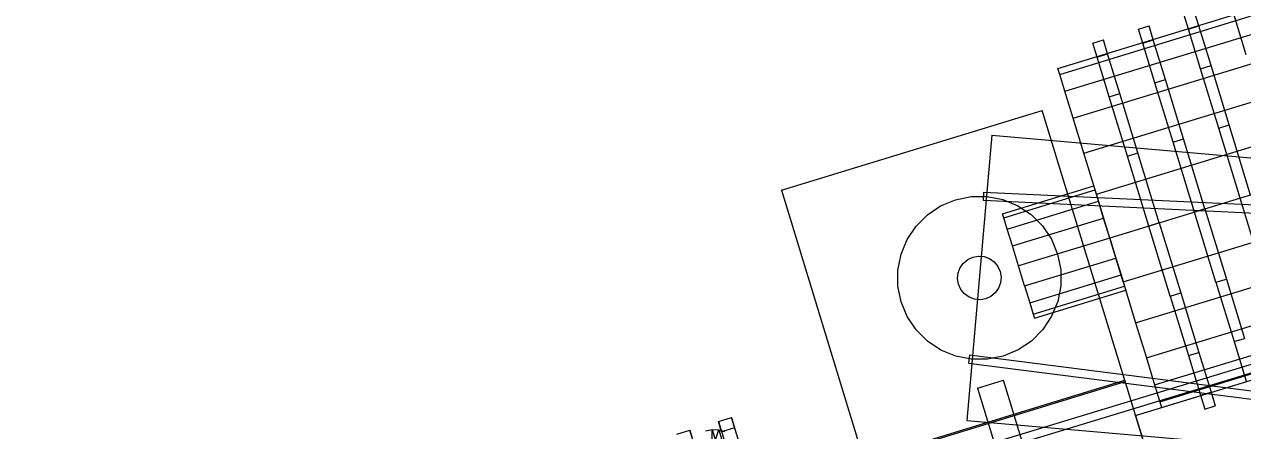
# Model space of a CAD drawing. Header units: millimetres. Extents: x -2500 to 58855, y -53268 to 6837.
# Drawn here: x 23659 to 24552, y 3170 to 3468 of the extents above; entities that cross this region are included whole.
import ezdxf

# ---------------------------------------------------------------- set-up
doc = ezdxf.new("R2010")
doc.units = ezdxf.units.MM
doc.layers.add('COTAS_P', color=1, linetype='Continuous', lineweight=0)
doc.layers.add('lateral_C02', color=7, linetype='Continuous', lineweight=0)
doc.dimstyles.new('R19_100', dxfattribs={"dimtxt": 250, "dimasz": 150, "dimexe": 150, "dimexo": 80, "dimgap": 100, "dimtad": 1, "dimtih": 1, "dimtoh": 1, "dimdsep": 46, "dimcen": 0.09, "dimadec": 0, "dimazin": 0, "dimtfac": 1, "dimtdec": 4, "dimtofl": 0, "dimtmove": 0, "dimatfit": 3, "dimfxl": 1, "dimtolj": 1, "dimtzin": 0, "dimarcsym": 0})

# ---------------------------------------------------------------- blocks, each defined once
blk = doc.blocks.new('*D3')
at = {"layer": 'COTAS_P', "color": 0, "lineweight": -2, "transparency": 16777216}
for p, q in [((25334.81, 3271.57), (25051.31, 4199.21)), ((16158.18, 1324.54), (24951.7, 4011.92)), ((16254.38, 496.51), (15970.89, 1424.15))]:
    blk.add_line(p, q, dxfattribs=at)
at = {"layer": 'COTAS_P', "color": 0, "transparency": 16777216}
for points in [[(24944.39, 4035.83), (24959, 3988.02), (25095.15, 4055.76)], [(16150.87, 1348.45), (16165.48, 1300.63), (16014.73, 1280.7)]]:
    blk.add_solid(points, dxfattribs=at)
at = {"layer": 'Defpoints', "color": 0, "transparency": 16777216}
for p in [(25095.15, 4055.76), (25358.19, 3195.06), (16277.76, 420)]:
    blk.add_point(p, dxfattribs=at)

msp = doc.modelspace()

# ---------------------------------------------------------------- linework, layer by layer
at = {"layer": 'lateral_C02'}
for p, q in [((24416.833, 3435.431), (24875.874, 3575.718)), ((24418.127, 3431.194), (24877.169, 3571.482)), ((24421.923, 3418.774), (24880.965, 3559.062)), ((24427.961, 3399.017), (24887.003, 3539.305)), ((24435.83, 3373.269), (24894.872, 3513.556)), ((24444.993, 3343.284), (24904.035, 3483.572)), ((24520.201, 3466.721), (24517.077, 3476.941)), ((24512.55, 3464.382), (24509.427, 3474.603)), ((24554.917, 3445.506), (24546.022, 3474.612)), ((24475.955, 3464.374), (24483.606, 3466.712)), ((24479.079, 3454.153), (24475.955, 3464.374)), ((24486.729, 3456.491), (24483.606, 3466.712)), ((24512.55, 3464.382), (24520.201, 3466.721)), ((24521.445, 3435.276), (24512.55, 3464.382)), ((24529.096, 3437.615), (24520.201, 3466.721)), ((24442.483, 3454.145), (24450.134, 3456.483)), ((24445.607, 3443.924), (24442.483, 3454.145)), ((24453.257, 3446.262), (24450.134, 3456.483)), ((24913.869, 3451.394), (24454.827, 3311.107)), ((24479.079, 3454.153), (24486.729, 3456.491)), ((24487.974, 3425.047), (24479.079, 3454.153)), ((24495.624, 3427.385), (24486.729, 3456.491)), ((24445.607, 3443.924), (24453.257, 3446.262)), ((24454.502, 3414.818), (24445.607, 3443.924)), ((24462.152, 3417.156), (24453.257, 3446.262)), ((24418.127, 3431.194), (24416.833, 3435.431)), ((24421.923, 3418.774), (24418.127, 3431.194)), ((24521.445, 3435.276), (24529.096, 3437.615)), ((24534.758, 3391.716), (24521.445, 3435.276)), ((24542.408, 3394.054), (24529.096, 3437.615)), ((24487.974, 3425.047), (24495.624, 3427.385)), ((24501.286, 3381.487), (24487.974, 3425.047)), ((24508.937, 3383.825), (24495.624, 3427.385)), ((24427.961, 3399.017), (24421.923, 3418.774)), ((24454.502, 3414.818), (24462.152, 3417.156)), ((24467.814, 3371.258), (24454.502, 3414.818)), ((24475.465, 3373.596), (24462.152, 3417.156)), ((24464.661, 3278.929), (24923.703, 3419.217)), ((24214.037, 3346.268), (24405.305, 3404.721)), ((24466.096, 3205.802), (24405.305, 3404.721)), ((24435.83, 3373.269), (24427.961, 3399.017)), ((24368.284, 3386.486), (24350.102, 3177.275)), ((24368.284, 3386.486), (25367.278, 3299.666)), ((24473.824, 3248.945), (24932.866, 3389.232)), ((24534.758, 3391.716), (24542.408, 3394.054)), ((24550.461, 3340.333), (24534.758, 3391.716)), ((24558.112, 3342.672), (24542.408, 3394.054)), ((24501.286, 3381.487), (24508.937, 3383.825)), ((24516.989, 3330.104), (24501.286, 3381.487)), ((24524.64, 3332.442), (24508.937, 3383.825)), ((24444.993, 3343.284), (24435.83, 3373.269)), ((24467.814, 3371.258), (24475.465, 3373.596)), ((24483.517, 3319.875), (24467.814, 3371.258)), ((24491.168, 3322.213), (24475.465, 3373.596)), ((24481.693, 3223.197), (24940.735, 3363.484)), ((24214.037, 3346.268), (24274.829, 3147.349)), ((24362.14, 3344.811), (24361.859, 3338.818)), ((24362.14, 3344.811), (25363.004, 3297.948)), ((24376.193, 3328.902), (24443.137, 3349.36)), ((24377.083, 3325.99), (24444.026, 3346.448)), ((24444.026, 3346.448), (24443.137, 3349.36)), ((24446.561, 3338.156), (24444.026, 3346.448)), ((24454.827, 3311.107), (24444.993, 3343.284)), ((24487.731, 3203.439), (24946.773, 3343.727)), ((24558.112, 3342.672), (24550.461, 3340.333)), ((24321.034, 3328.182), (24330.8, 3334.737)), ((24330.8, 3334.737), (24341.657, 3339.261)), ((24341.657, 3339.261), (24353.189, 3341.579)), ((24353.189, 3341.579), (24364.951, 3341.603)), ((24361.859, 3338.818), (25362.723, 3291.955)), ((24364.951, 3341.603), (24376.492, 3339.333)), ((24376.492, 3339.333), (24387.368, 3334.854)), ((24379.617, 3317.698), (24446.561, 3338.156)), ((24387.368, 3334.854), (24397.161, 3328.34)), ((24450.353, 3325.746), (24446.561, 3338.156)), ((24473.695, 3180.938), (24970.99, 3332.916)), ((24566.164, 3288.951), (24550.461, 3340.333)), ((24312.734, 3319.848), (24321.034, 3328.182)), ((24377.083, 3325.99), (24376.193, 3328.902)), ((24379.617, 3317.698), (24377.083, 3325.99)), ((24383.41, 3305.287), (24450.353, 3325.746)), ((24397.161, 3328.34), (24405.495, 3320.04)), ((24454.827, 3311.107), (24450.353, 3325.746)), ((24491.527, 3191.019), (24950.569, 3331.307)), ((24492.822, 3186.783), (24951.864, 3327.07)), ((24524.64, 3332.442), (24516.989, 3330.104)), ((24532.692, 3278.721), (24516.989, 3330.104)), ((24524.64, 3332.442), (24540.343, 3281.059)), ((24306.22, 3310.054), (24312.734, 3319.848)), ((24383.41, 3305.287), (24379.617, 3317.698)), ((24405.495, 3320.04), (24412.05, 3310.274)), ((24491.168, 3322.213), (24483.517, 3319.875)), ((24499.22, 3268.492), (24483.517, 3319.875)), ((24491.168, 3322.213), (24506.871, 3270.83)), ((24301.741, 3299.178), (24306.22, 3310.054)), ((24454.827, 3311.107), (24387.884, 3290.648)), ((24412.05, 3310.274), (24416.574, 3299.416)), ((24464.661, 3278.929), (24454.827, 3311.107)), ((24454.827, 3311.107), (24459.301, 3296.468)), ((24299.47, 3287.638), (24301.741, 3299.178)), ((24350.716, 3295.45), (24354.517, 3297.182)), ((24354.517, 3297.182), (24358.637, 3297.871)), ((24358.637, 3297.871), (24362.794, 3297.47)), ((24362.794, 3297.47), (24366.707, 3296.007)), ((24387.884, 3290.648), (24383.41, 3305.287)), ((24416.574, 3299.416), (24418.892, 3287.885)), ((24343.604, 3285.481), (24345.067, 3289.393)), ((24345.067, 3289.393), (24347.493, 3292.794)), ((24347.493, 3292.794), (24350.716, 3295.45)), ((24366.707, 3296.007), (24370.107, 3293.581)), ((24370.107, 3293.581), (24372.763, 3290.357)), ((24372.763, 3290.357), (24374.495, 3286.557)), ((24392.357, 3276.009), (24387.884, 3290.648)), ((24392.357, 3276.009), (24459.301, 3296.468)), ((24459.301, 3296.468), (24463.094, 3284.058)), ((24299.495, 3275.876), (24299.47, 3287.638)), ((24343.203, 3281.324), (24343.604, 3285.481)), ((24343.892, 3277.204), (24343.203, 3281.324)), ((24374.495, 3286.557), (24375.184, 3282.437)), ((24375.184, 3282.437), (24374.783, 3278.279)), ((24396.15, 3263.599), (24463.094, 3284.058)), ((24418.892, 3287.885), (24418.917, 3276.123)), ((24463.094, 3284.058), (24465.628, 3275.765)), ((24532.692, 3278.721), (24540.343, 3281.059)), ((24540.343, 3281.059), (24553.655, 3237.499)), ((24301.813, 3264.344), (24299.495, 3275.876)), ((24345.624, 3273.403), (24343.892, 3277.204)), ((24348.28, 3270.18), (24345.624, 3273.403)), ((24370.894, 3270.967), (24367.671, 3268.311)), ((24373.32, 3274.367), (24370.894, 3270.967)), ((24374.783, 3278.279), (24373.32, 3274.367)), ((24392.357, 3276.009), (24396.15, 3263.599)), ((24398.684, 3255.307), (24465.628, 3275.765)), ((24399.574, 3252.395), (24466.518, 3272.853)), ((24418.917, 3276.123), (24416.646, 3264.582)), ((24464.661, 3278.929), (24473.824, 3248.945)), ((24465.628, 3275.765), (24466.518, 3272.853)), ((24499.22, 3268.492), (24506.871, 3270.83)), ((24506.871, 3270.83), (24520.183, 3227.27)), ((24532.692, 3278.721), (24546.005, 3235.161)), ((24306.337, 3253.487), (24301.813, 3264.344)), ((24351.68, 3267.754), (24348.28, 3270.18)), ((24355.592, 3266.291), (24351.68, 3267.754)), ((24359.75, 3265.89), (24355.592, 3266.291)), ((24363.87, 3266.579), (24359.75, 3265.89)), ((24367.671, 3268.311), (24363.87, 3266.579)), ((24396.15, 3263.599), (24398.684, 3255.307)), ((24416.646, 3264.582), (24412.167, 3253.706)), ((24499.22, 3268.492), (24512.533, 3224.932)), ((24312.892, 3243.721), (24306.337, 3253.487)), ((24398.684, 3255.307), (24399.574, 3252.395)), ((24412.167, 3253.706), (24405.653, 3243.913)), ((24321.226, 3235.421), (24312.892, 3243.721)), ((24405.653, 3243.913), (24397.353, 3235.579)), ((24473.824, 3248.945), (24481.693, 3223.197)), ((24331.019, 3228.907), (24321.226, 3235.421)), ((24397.353, 3235.579), (24387.587, 3229.024)), ((24546.005, 3235.161), (24553.655, 3237.499)), ((24546.005, 3235.161), (24554.9, 3206.055)), ((24609.262, 3233.904), (24178.685, 3103.119)), ((24180.429, 3097.378), (24611.005, 3228.163)), ((24341.895, 3224.428), (24331.019, 3228.907)), ((24387.587, 3229.024), (24376.729, 3224.5)), ((24512.533, 3224.932), (24520.183, 3227.27)), ((24520.183, 3227.27), (24529.078, 3198.164)), ((24353.436, 3222.157), (24341.895, 3224.428)), ((24351.997, 3225.336), (24351.24, 3219.384)), ((24351.24, 3219.384), (25345.183, 3092.885)), ((24351.997, 3225.336), (25345.94, 3098.837)), ((24365.198, 3222.182), (24353.436, 3222.157)), ((24376.729, 3224.5), (24365.198, 3222.182)), ((24481.693, 3223.197), (24487.731, 3203.439)), ((24512.533, 3224.932), (24521.428, 3195.826)), ((24274.536, 3148.306), (24465.804, 3206.759)), ((24274.829, 3147.349), (24466.096, 3205.802)), ((24357.789, 3200.936), (24376.916, 3206.781)), ((24357.789, 3200.936), (24384.093, 3114.865)), ((24403.22, 3120.711), (24376.916, 3206.781)), ((24483.924, 3147.466), (24465.804, 3206.759)), ((24487.731, 3203.439), (24491.527, 3191.019)), ((24491.527, 3191.019), (24492.822, 3186.783)), ((24521.428, 3195.826), (24529.078, 3198.164)), ((24521.428, 3195.826), (24524.551, 3185.605)), ((24529.078, 3198.164), (24532.202, 3187.943)), ((24473.695, 3180.938), (24483.924, 3147.466)), ((24524.551, 3185.605), (24532.202, 3187.943)), ((24167.803, 3176.63), (24177.366, 3179.552)), ((24170.137, 3168.946), (24167.803, 3176.63)), ((24167.803, 3176.63), (24179.326, 3139.037)), ((24177.366, 3179.552), (24179.7, 3171.869)), ((24188.89, 3141.959), (24177.366, 3179.552)), ((24350.102, 3177.275), (25349.096, 3090.455)), ((24137.2, 3167.277), (24146.764, 3170.2)), ((24146.764, 3170.2), (24149.097, 3162.516)), ((24158.287, 3132.607), (24146.764, 3170.2)), ((24158.41, 3169.733), (24163.269, 3170.663)), ((24163.112, 3162.342), (24163.269, 3170.663)), ((24163.269, 3170.663), (24168.107, 3170.516)), ((24163.269, 3170.663), (24165.269, 3164.078)), ((24165.404, 3162.272), (24168.107, 3170.516)), ((24168.107, 3170.516), (24172.595, 3169.301)), ((24168.107, 3170.516), (24170.107, 3163.93)), ((24179.7, 3171.869), (24170.137, 3168.946)), ((24179.7, 3171.869), (24191.223, 3134.276))]:
    msp.add_line(p, q, dxfattribs=at)

# ---------------------------------------------------------------- dimensions: what is measured, and where the dimension line sits
at = {"layer": 'COTAS_P'}
dim = msp.add_aligned_dim(p1=(16277.765, 420), p2=(25358.187, 3195.061), distance=900, text='<> P', dimstyle='R19_100', dxfattribs=at)
dim.commit()
dim.dimension.update_dxf_attribs({"geometry": '*D3', "text_midpoint": (20554.937, 2668.234)})

doc.saveas('drawing.dxf')
